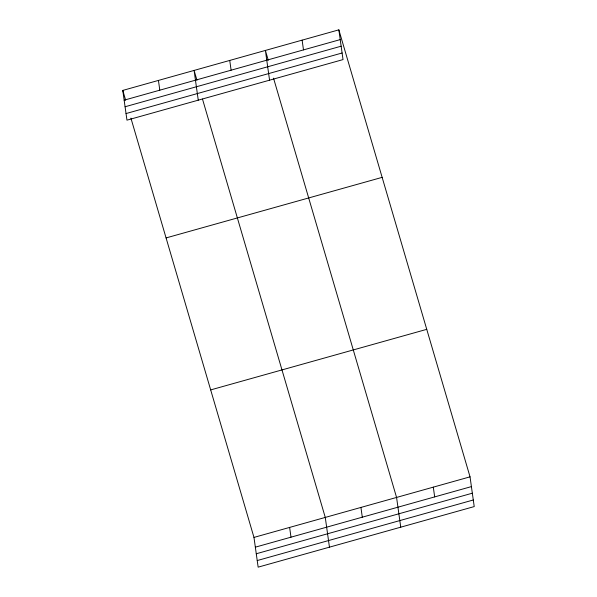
<?xml version="1.0" encoding="UTF-8"?>
<svg xmlns="http://www.w3.org/2000/svg" width="597" height="597" viewBox="0 0 597 597"><rect width="100%" height="100%" fill="white"/><g stroke="black" fill="none" stroke-linecap="round" stroke-linejoin="round"><path stroke-width="0.9" d="M338.85 29.85L343.029 59.588L126.96 120.154L122.781 90.416L338.85 29.85L470.04 476.846L474.219 506.584L258.15 567.15L253.971 537.412L130.915 118.131M124.154 100.169L340.223 39.603M125.079 106.759L341.148 46.193M126.034 113.557L342.103 52.991M166.078 237.927L382.14 177.361M210.681 389.908L426.743 329.343M253.971 537.412L470.04 476.846M255.344 547.165L471.406 486.6M256.27 553.762L472.331 493.197M257.225 560.553L473.287 499.987M268.277 60.275L265.389 50.439L269.568 80.177M273.523 78.155L396.572 497.443L400.751 527.173M196.973 80.259L194.085 70.431L198.264 100.162M202.48 99.035L325.275 517.427L329.454 547.165M122.781 90.416L125.668 100.251M433.303 487.145L434.676 496.898M302.119 40.148L303.492 49.894M360.924 507.435L362.297 517.189M229.733 60.439L231.106 70.185M289.62 527.42L290.993 537.173M158.436 80.423L159.802 90.177"/></g></svg>
